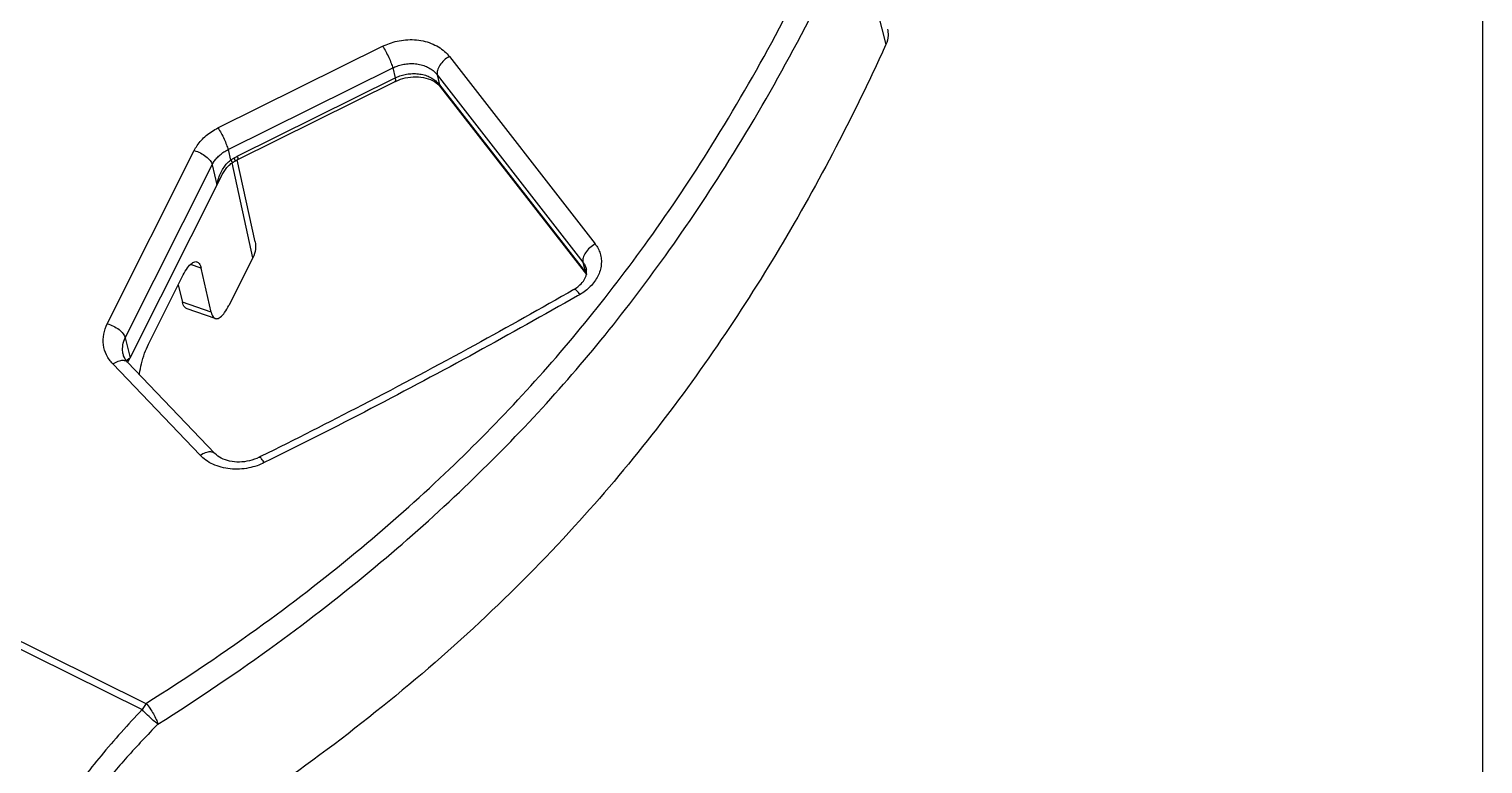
# Model space of a CAD drawing. Header units: inches. Extents: x 164842 to 166038, y -53074 to -52229.
# Drawn here: x 165033.44 to 165067.55, y -53004.74 to -52987.5 of the extents above; entities that cross this region are included whole.
import ezdxf

# ---------------------------------------------------------------- set-up
doc = ezdxf.new("R2010")
doc.units = ezdxf.units.IN
doc.header["$LTSCALE"] = 2
doc.header["$MEASUREMENT"] = 0
doc.layers.get('0').update_dxf_attribs({"linetype": 'CONTINUOUS'})
doc.layers.add('A', color=7, linetype='CONTINUOUS')

msp = doc.modelspace()

# ---------------------------------------------------------------- linework, layer by layer
at = {"color": 7, "linetype": 'Continuous'}
for p, q in [((165052.822, -52985.052), (165053.541, -52987.863)), ((165037.869, -52989.819), (165041.733, -52987.903)), ((165038.105, -52990.329), (165041.969, -52988.412)), ((165041.969, -52988.412), (165042.025, -52988.647)), ((165043.299, -52988.143), (165046.72, -52992.541)), ((165038.32, -52990.569), (165042.023, -52988.732)), ((165038.322, -52990.484), (165042.025, -52988.647)), ((165043.013, -52988.572), (165046.434, -52992.97)), ((165043.013, -52988.572), (165043.068, -52988.807)), ((165043.068, -52988.807), (165046.49, -52993.205)), ((165043.068, -52988.807), (165043.093, -52988.859)), ((165043.093, -52988.859), (165046.515, -52993.257)), ((165035.271, -52994.415), (165037.311, -52990.352)), ((165038.105, -52990.329), (165038.164, -52990.574)), ((165035.693, -52994.747), (165037.733, -52990.684)), ((165037.733, -52990.684), (165037.845, -52991.153)), ((165038.687, -52992.867), (165038.203, -52990.637)), ((165038.739, -52992.496), (165038.321, -52990.569)), ((165037.951, -52990.942), (165035.803, -52995.221)), ((165037.474, -52993.113), (165037.226, -52993.027)), ((165037.707, -52994.141), (165037.474, -52993.113)), ((165038.687, -52992.867), (165038.126, -52993.984)), ((165046.434, -52992.97), (165046.49, -52993.205)), ((165046.513, -52993.132), (165046.513, -52993.132)), ((165036.239, -52994.894), (165037.055, -52993.27)), ((165036.933, -52993.511), (165037.033, -52993.91)), ((165046.49, -52993.205), (165046.515, -52993.257)), ((165037.707, -52994.141), (165037.033, -52993.91)), ((165037.803, -52994.292), (165037.144, -52994.065)), ((165035.693, -52994.747), (165035.805, -52995.216)), ((165035.643, -52995.127), (165035.643, -52995.126)), ((165037.45, -52997.5), (165035.401, -52995.357)), ((165037.797, -52997.457), (165035.748, -52995.314)), ((165030.977, -53000.936), (165036.09, -53003.471)), ((165031.07, -53000.792), (165036.179, -53003.324))]:
    msp.add_line(p, q, dxfattribs=at)
for points, start_tangent, end_tangent in [([(165036.179, -53003.324), (165038.94, -53001.459), (165041.234, -52999.67), (165043.188, -52997.935), (165044.905, -52996.204), (165046.474, -52994.405), (165047.973, -52992.446), (165049.461, -52990.221), (165050.952, -52987.65), (165052.394, -52984.735)], (0.846642, 0.532164), (0.410461, 0.911878)), ([(165036.459, -53003.811), (165039.243, -53001.925), (165041.559, -53000.119), (165043.533, -52998.366), (165045.269, -52996.617), (165046.853, -52994.8), (165048.367, -52992.821), (165049.867, -52990.578), (165051.369, -52987.988), (165052.822, -52985.052)], (0.846643, 0.532162), (0.410462, 0.911878)), ([(165053.577, -52987.499), (165053.592, -52987.651), (165053.541, -52987.863)], (0.246671, -0.969099), (-0.410028, -0.912073)), ([(165053.541, -52987.863), (165053.011, -52988.997), (165052.446, -52990.123), (165049.68, -52994.788), (165048.049, -52997.024), (165046.237, -52999.169), (165044.01, -53001.419), (165041.569, -53003.526), (165036.145, -53007.275), (165035.267, -53007.787), (165034.377, -53008.283)], (-0.410102, -0.91204), (-0.87811, -0.478459)), ([(165041.733, -52987.903), (165041.893, -52987.835), (165042.075, -52987.783), (165042.273, -52987.753), (165042.479, -52987.75), (165042.682, -52987.778), (165042.873, -52987.835), (165043.044, -52987.919), (165043.187, -52988.024), (165043.299, -52988.143)], (0.895825, 0.444408), (0.614061, -0.789259)), ([(165041.733, -52987.903), (165041.806, -52988.026), (165041.876, -52988.166), (165041.934, -52988.301), (165041.969, -52988.412)], (0.548054, -0.836443), (0.231738, -0.972778)), ([(165041.969, -52988.412), (165042.075, -52988.367), (165042.197, -52988.332), (165042.329, -52988.312), (165042.466, -52988.31), (165042.601, -52988.329), (165042.729, -52988.367), (165042.843, -52988.423), (165042.938, -52988.493), (165043.013, -52988.572)], (0.895825, 0.444408), (0.614061, -0.789259)), ([(165043.299, -52988.143), (165043.172, -52988.235), (165043.073, -52988.349), (165043.017, -52988.468), (165043.013, -52988.572)], (-0.869213, -0.494438), (0.231738, -0.972778)), ([(165042.025, -52988.647), (165042.032, -52988.716), (165042.021, -52988.728)], (0.231738, -0.972778), (-0.827726, -0.561132)), ([(165042.023, -52988.732), (165042.05, -52988.72)], (0.895825, 0.444408), (0.908056, 0.41885)), ([(165042.025, -52988.647), (165042.135, -52988.6)], (0.895825, 0.444408), (0.943419, 0.331602)), ([(165042.05, -52988.72), (165042.262, -52988.647)], (0.908056, 0.41885), (0.974367, 0.224964)), ([(165042.135, -52988.6), (165042.262, -52988.565)], (0.943419, 0.331602), (0.978599, 0.205776)), ([(165042.262, -52988.565), (165042.398, -52988.546), (165042.538, -52988.546), (165042.674, -52988.567), (165042.8, -52988.608)], (0.978599, 0.205776), (0.923189, -0.384347)), ([(165042.262, -52988.647), (165042.513, -52988.619), (165042.75, -52988.65)], (0.974367, 0.224964), (0.96677, -0.255648)), ([(165042.75, -52988.65), (165042.949, -52988.733)], (0.96677, -0.255648), (0.852902, -0.522071)), ([(165042.8, -52988.608), (165042.91, -52988.665), (165043, -52988.734), (165043.068, -52988.807)], (0.923189, -0.384347), (0.614061, -0.789259)), ([(165042.949, -52988.733), (165043.093, -52988.859)], (0.852902, -0.522071), (0.614061, -0.789259)), ([(165037.311, -52990.352), (165037.382, -52990.231), (165037.477, -52990.112), (165037.592, -52990), (165037.725, -52989.901), (165037.869, -52989.819)], (0.448643, 0.893711), (0.895825, 0.444408)), ([(165037.869, -52989.819), (165037.942, -52989.942), (165038.013, -52990.082), (165038.07, -52990.218), (165038.105, -52990.329)], (0.548054, -0.836443), (0.231738, -0.972778)), ([(165037.311, -52990.352), (165037.455, -52990.407), (165037.586, -52990.489), (165037.684, -52990.586), (165037.733, -52990.684)], (0.966553, -0.256468), (0.231738, -0.972778)), ([(165037.733, -52990.684), (165037.78, -52990.603), (165037.843, -52990.524), (165037.921, -52990.449), (165038.009, -52990.384), (165038.105, -52990.329)], (0.448643, 0.893711), (0.895825, 0.444408)), ([(165037.944, -52990.855), (165038.01, -52990.74)], (0.435997, 0.899948), (0.554829, 0.831964)), ([(165037.951, -52990.942), (165037.981, -52990.887), (165038.042, -52990.793)], (0.448553, 0.893756), (0.59883, 0.800876)), ([(165038.01, -52990.74), (165038.084, -52990.646)], (0.554829, 0.831964), (0.680346, 0.732891)), ([(165038.042, -52990.793), (165038.113, -52990.71)], (0.59883, 0.800876), (0.706247, 0.707966)), ([(165038.084, -52990.646), (165038.154, -52990.582)], (0.680346, 0.732891), (0.793048, 0.609159)), ([(165038.113, -52990.71), (165038.193, -52990.643), (165038.203, -52990.637)], (0.706247, 0.707966), (0.839138, 0.543919)), ([(165038.154, -52990.582), (165038.164, -52990.574)], (0.793048, 0.609159), (0.808576, 0.588392)), ([(165038.164, -52990.574), (165038.202, -52990.551)], (0.838746, 0.544523), (0.853785, 0.520626)), ([(165038.164, -52990.574), (165038.202, -52990.634)], (0.537762, -0.843097), (-0.955208, 0.295935)), ([(165038.202, -52990.551), (165038.223, -52990.538)], (0.853785, 0.520626), (0.859876, 0.510503)), ([(165038.203, -52990.637), (165038.242, -52990.612)], (0.83807, 0.545563), (0.859818, 0.510601)), ([(165038.223, -52990.538), (165038.241, -52990.527)], (0.859876, 0.510503), (0.868054, 0.49647)), ([(165038.241, -52990.527), (165038.281, -52990.505)], (0.868157, 0.49629), (0.881333, 0.472495)), ([(165038.241, -52990.527), (165038.263, -52990.596)], (0.388913, -0.921275), (-0.990183, -0.13978)), ([(165038.242, -52990.612), (165038.258, -52990.603), (165038.261, -52990.601)], (0.859818, 0.510601), (0.869785, 0.493431)), ([(165038.261, -52990.601), (165038.285, -52990.588)], (0.86815, 0.496302), (0.878459, 0.477817)), ([(165038.281, -52990.505), (165038.322, -52990.484)], (0.881333, 0.472495), (0.895823, 0.444411)), ([(165038.285, -52990.588), (165038.32, -52990.569)], (0.878459, 0.477817), (0.895821, 0.444416)), ([(165038.322, -52990.484), (165038.329, -52990.553), (165038.318, -52990.565)], (0.231738, -0.972778), (-0.827667, -0.56122)), ([(165037.845, -52991.153), (165037.888, -52990.993), (165037.944, -52990.855)], (0.205691, 0.978617), (0.435997, 0.899948)), ([(165038.739, -52992.496), (165038.747, -52992.666), (165038.687, -52992.867)], (0.212025, -0.977264), (-0.448643, -0.893711)), ([(165046.72, -52992.541), (165046.594, -52992.633), (165046.495, -52992.747), (165046.439, -52992.865), (165046.434, -52992.97)], (-0.869213, -0.494438), (0.231738, -0.972778)), ([(165046.72, -52992.541), (165046.79, -52992.649), (165046.838, -52992.769), (165046.863, -52992.898), (165046.862, -52993.032), (165046.835, -52993.167), (165046.782, -52993.3), (165046.705, -52993.426)], (0.614061, -0.789259), (-0.590149, -0.807294)), ([(165037.055, -52993.27), (165037.156, -52993.1), (165037.26, -52992.992)], (0.448643, 0.893711), (0.809525, 0.587086)), ([(165037.26, -52992.992), (165037.351, -52992.957), (165037.376, -52992.963)], (0.809525, 0.587086), (0.931761, -0.363072)), ([(165037.376, -52992.963), (165037.426, -52992.999), (165037.474, -52993.113)], (0.931761, -0.363072), (0.220532, -0.97538)), ([(165046.434, -52992.97), (165046.477, -52993.037), (165046.507, -52993.111), (165046.513, -52993.132)], (0.614061, -0.789259), (0.231865, -0.972748)), ([(165046.514, -52993.254), (165046.513, -52993.132)], (0.185614, 0.982623), (-0.231738, 0.972778)), ([(165046.262, -52993.586), (165046.364, -52993.505)], (0.836192, 0.548437), (0.724912, 0.688842)), ([(165046.364, -52993.505), (165046.464, -52993.382)], (0.724912, 0.688842), (0.510231, 0.860037)), ([(165046.464, -52993.382), (165046.514, -52993.254)], (0.510231, 0.860037), (0.185614, 0.982623)), ([(165046.49, -52993.205), (165046.516, -52993.242)], (0.614061, -0.789259), (0.530978, -0.847385)), ([(165046.705, -52993.426), (165046.606, -52993.541), (165046.491, -52993.642)], (-0.590149, -0.807294), (-0.796975, -0.604013)), ([(165046.221, -52993.612), (165043.893, -52994.916), (165041.25, -52996.325), (165038.881, -52997.526)], (-0.86744, -0.497542), (-0.89636, -0.443326)), ([(165046.304, -52993.76), (165043.929, -52995.089), (165041.459, -52996.406), (165038.956, -52997.674)], (-0.867699, -0.49709), (-0.896529, -0.442985)), ([(165046.221, -52993.612), (165046.262, -52993.586)], (0.86744, 0.497542), (0.836192, 0.548437)), ([(165046.365, -52993.725), (165046.29, -52993.643), (165046.236, -52993.61), (165046.223, -52993.615)], (-0.618013, 0.786168), (-0.832173, -0.554517)), ([(165046.365, -52993.725), (165046.304, -52993.76)], (-0.86744, -0.497542), (-0.867699, -0.49709)), ([(165046.491, -52993.642), (165046.365, -52993.725)], (-0.796975, -0.604013), (-0.86744, -0.497542)), ([(165037.145, -52994.064), (165037.087, -52994.025), (165037.033, -52993.91)], (-0.936416, 0.350891), (-0.24272, 0.970096)), ([(165037.707, -52994.141), (165037.754, -52994.255), (165037.804, -52994.291)], (0.220532, -0.97538), (0.931761, -0.363072)), ([(165037.829, -52994.297), (165037.921, -52994.262), (165038.025, -52994.153), (165038.126, -52993.984)], (0.996609, -0.082277), (0.448643, 0.893711)), ([(165035.401, -52995.357), (165035.254, -52995.147), (165035.182, -52994.911), (165035.188, -52994.662), (165035.271, -52994.415)], (-0.69102, 0.722835), (0.448643, 0.893711)), ([(165035.271, -52994.415), (165035.416, -52994.47), (165035.546, -52994.552), (165035.644, -52994.649), (165035.693, -52994.747)], (0.966553, -0.256468), (0.231738, -0.972778)), ([(165037.804, -52994.291), (165037.829, -52994.297)], (0.931761, -0.363072), (0.996609, -0.082277)), ([(165035.643, -52995.126), (165035.634, -52995.078), (165035.638, -52994.912), (165035.693, -52994.747)], (-0.230139, 0.973158), (0.448643, 0.893711)), ([(165036.027, -52995.607), (165036.029, -52995.591), (165036.075, -52995.352), (165036.148, -52995.109), (165036.239, -52994.894)], (0.124752, 0.992188), (0.448643, 0.893711)), ([(165035.655, -52995.168), (165035.643, -52995.126)], (-0.339006, 0.940784), (-0.225425, 0.97426)), ([(165035.748, -52995.314), (165035.655, -52995.168)], (-0.69102, 0.722835), (-0.339006, 0.940784)), ([(165035.747, -52995.256), (165035.805, -52995.216)], (0.738557, 0.674191), (0.884799, 0.465972)), ([(165035.75, -52995.315), (165035.803, -52995.221)], (0.445693, 0.895186), (0.540899, 0.841088)), ([(165035.401, -52995.357), (165035.529, -52995.292), (165035.646, -52995.272), (165035.734, -52995.301)], (0.83007, 0.557659), (0.787962, -0.615724)), ([(165035.725, -52995.28), (165035.747, -52995.256)], (0.591866, 0.806036), (0.738557, 0.674191)), ([(165035.734, -52995.301), (165035.748, -52995.314)], (0.787962, -0.615724), (0.680694, -0.732567)), ([(165037.45, -52997.5), (165037.578, -52997.435), (165037.695, -52997.415), (165037.783, -52997.445), (165037.797, -52997.457)], (0.83007, 0.557659), (0.680694, -0.732567)), ([(165037.583, -52997.615), (165037.45, -52997.5)], (-0.81363, 0.581384), (-0.69102, 0.722835)), ([(165037.751, -52997.712), (165037.583, -52997.615)], (-0.90604, 0.423192), (-0.81363, 0.581384)), ([(165038.834, -52997.549), (165038.608, -52997.63), (165038.37, -52997.661), (165038.142, -52997.638), (165037.947, -52997.568), (165037.797, -52997.457)], (-0.896529, -0.442985), (-0.69102, 0.722835)), ([(165038.881, -52997.526), (165038.834, -52997.549)], (-0.89636, -0.443326), (-0.896529, -0.442985)), ([(165038.956, -52997.674), (165038.892, -52997.587), (165038.846, -52997.549), (165038.837, -52997.553)], (-0.546116, 0.83771), (-0.827392, -0.561625)), ([(165038.589, -52997.799), (165038.376, -52997.826), (165038.157, -52997.821), (165037.945, -52997.783), (165037.751, -52997.712)], (-0.980471, -0.196662), (-0.90604, 0.423192)), ([(165038.785, -52997.746), (165038.589, -52997.799)], (-0.944979, -0.32713), (-0.980471, -0.196662)), ([(165038.956, -52997.674), (165038.785, -52997.746)], (-0.896529, -0.442985), (-0.944979, -0.32713)), ([(165036.183, -53003.326), (165036.15, -53003.371), (165036.118, -53003.419), (165036.09, -53003.471)], (-0.630221, -0.776416), (-0.458418, -0.888736)), ([(165036.183, -53003.326), (165036.271, -53003.44), (165036.355, -53003.571), (165036.421, -53003.701), (165036.46, -53003.81)], (0.660937, -0.750441), (0.237162, -0.97147)), ([(165036.09, -53003.471), (165035.124, -53004.554), (165034.305, -53005.619), (165033.618, -53006.691)], (-0.689131, -0.724637), (-0.49842, -0.866936)), ([(165036.46, -53003.81), (165036.351, -53003.724), (165036.218, -53003.602), (165036.09, -53003.471)], (-0.8042, 0.594358), (-0.675182, 0.737651)), ([(165036.459, -53003.811), (165035.733, -53004.589), (165035.091, -53005.35), (165034.525, -53006.108), (165034.031, -53006.873)], (-0.699235, -0.714892), (-0.51182, -0.859093))]:
    msp.add_spline(points, degree=3, dxfattribs=dict(at, start_tangent=start_tangent, end_tangent=end_tangent))
at = {"layer": 'A'}
msp.add_lwpolyline([(164854.788, -53061.688), (165067.553, -53061.688), (165067.553, -52793.857), (164854.788, -52793.857)], close=True, dxfattribs=at)

doc.saveas('drawing.dxf')
